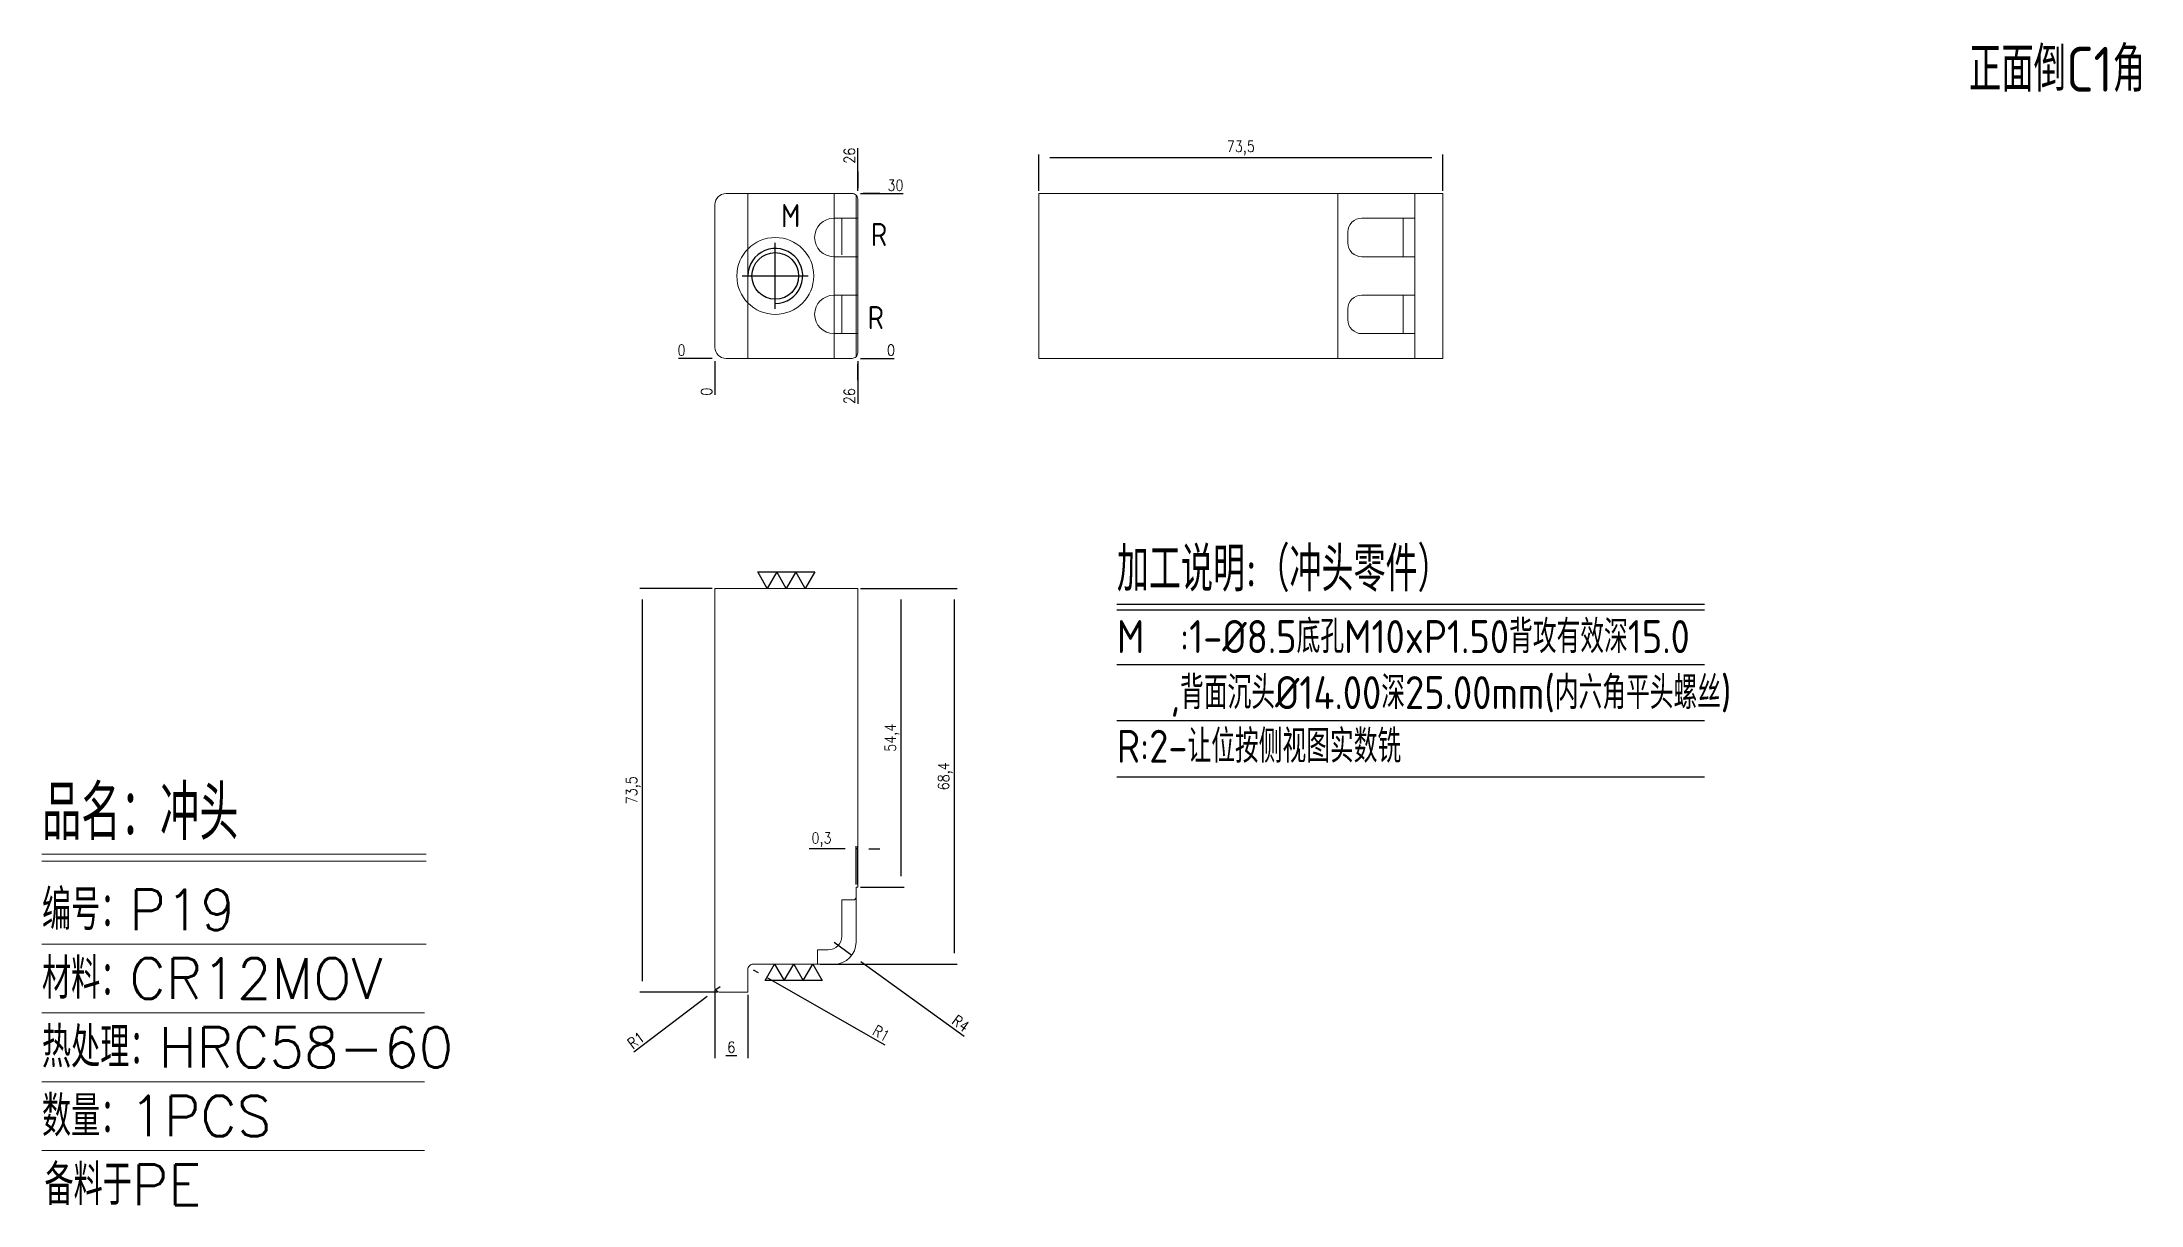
# Model space of a CAD drawing. Header units: millimetres. Extents: x 112061 to 112443, y 10977 to 11189.
import ezdxf
from ezdxf.enums import TextEntityAlignment as Align

# ---------------------------------------------------------------- set-up
doc = ezdxf.new("R2010")
doc.units = ezdxf.units.MM
doc.linetypes.add('CENTER', pattern=[0])
doc.linetypes.add('HIDDEN', pattern=[0])
for name, color, linetype in [('DIM', 4, 'Continuous'), ('PUNCH', 2, 'Continuous'), ('TEXT', 4, 'Continuous')]:
    doc.layers.add(name, color=color, linetype=linetype)
doc.styles.add('chinesef_fs', font='simplex.shx', dxfattribs={"bigfont": 'gbcbig.shx'})
doc.styles.add('gbenor', font='gbenor.shx', dxfattribs={"bigfont": 'gbcbig.shx'})
doc.styles.get("Standard").update_dxf_attribs({"font": 'txt.shx', "width": 0.85, "bigfont": 'ctxt.shx'})
doc.dimstyles.new('T-2-WX', dxfattribs={"dimtxt": 2, "dimasz": 2, "dimexe": 0.5, "dimexo": 0.5, "dimgap": 0.5, "dimtad": 1, "dimtxsty": 'Standard', "dimblk": 'OPEN30', "dimcen": 0, "dimazin": 3, "dimtfac": 1, "dimtmove": 0, "dimatfit": 3, "dimldrblk": 'OPEN30', "dimlwd": -1, "dimlwe": -1})

# ---------------------------------------------------------------- blocks, each defined once
blk = doc.blocks.new('*D7579')
at = {"layer": 'Defpoints', "color": 0}
for p in [(112170.35, 11089.06), (112183.5, 11089.06), (112184.5, 11015.56)]:
    blk.add_point(p, dxfattribs=at)
at = {"layer": 'DIM', "color": 0}
for p, q in [((112183, 11089.06), (112169.85, 11089.06)), ((112170.35, 11017.56), (112170.35, 11087.06)), ((112184, 11015.56), (112169.85, 11015.56))]:
    blk.add_line(p, q, dxfattribs=at)
at = {"layer": 'DIM', "color": 0, "insert": (112168.66, 11052.31), "char_height": 2, "attachment_point": 5, "rotation": 90}
blk.add_mtext('73,5', dxfattribs=at)
blk = doc.blocks.new('_Open30')
blk = doc.blocks.new('*D7580')
at = {"layer": 'Defpoints', "color": 0}
for p in [(112209.5, 11089.06), (112227.13, 11089.06), (112202.17, 11020.66)]:
    blk.add_point(p, dxfattribs=at)
at = {"layer": 'DIM', "color": 0}
for p, q in [((112210, 11089.06), (112227.63, 11089.06)), ((112227.13, 11022.66), (112227.13, 11087.06)), ((112202.67, 11020.66), (112227.63, 11020.66))]:
    blk.add_line(p, q, dxfattribs=at)
at = {"layer": 'DIM', "color": 0, "insert": (112225.44, 11054.86), "char_height": 2, "attachment_point": 5, "rotation": 90}
blk.add_mtext('68,4', dxfattribs=at)
blk = doc.blocks.new('*D7581')
at = {"layer": 'Defpoints', "color": 0}
for p in [(112209.5, 11089.06), (112217.44, 11089.06), (112209.5, 11034.66)]:
    blk.add_point(p, dxfattribs=at)
at = {"layer": 'DIM', "color": 0}
for p, q in [((112210, 11089.06), (112217.94, 11089.06)), ((112217.44, 11036.66), (112217.44, 11087.06)), ((112210, 11034.66), (112217.94, 11034.66))]:
    blk.add_line(p, q, dxfattribs=at)
at = {"layer": 'DIM', "color": 0, "insert": (112215.75, 11061.86), "char_height": 2, "attachment_point": 5, "rotation": 90}
blk.add_mtext('54,4', dxfattribs=at)
blk = doc.blocks.new('*D7582')
at = {"layer": 'Defpoints', "color": 0}
for p in [(112183.5, 11130.93), (112209.5, 11130.93), (112214.5, 11130.93)]:
    blk.add_point(p, dxfattribs=at)
at = {"layer": 'DIM', "color": 0}
blk.add_line((112210, 11130.93), (112216.14, 11130.93), dxfattribs=at)
at = {"layer": 'DIM', "color": 0, "insert": (112215.57, 11132.43), "char_height": 2, "attachment_point": 5}
blk.add_mtext('0', dxfattribs=at)
blk = doc.blocks.new('*D7583')
at = {"layer": 'Defpoints', "color": 0}
for p in [(112209.5, 11160.93), (112214.5, 11160.93), (112183.5, 11130.93)]:
    blk.add_point(p, dxfattribs=at)
at = {"layer": 'DIM', "color": 0}
for p, q in [((112210, 11160.93), (112213.5, 11160.93)), ((112213.5, 11160.93), (112210.5, 11160.93)), ((112210.5, 11160.93), (112217.76, 11160.93))]:
    blk.add_line(p, q, dxfattribs=at)
at = {"layer": 'DIM', "color": 0, "insert": (112216.38, 11162.43), "char_height": 2, "attachment_point": 5}
blk.add_mtext('30', dxfattribs=at)
blk = doc.blocks.new('*D7584')
at = {"layer": 'Defpoints', "color": 0}
for p in [(112178.5, 11130.93), (112183.5, 11130.93), (112183.5, 11130.93)]:
    blk.add_point(p, dxfattribs=at)
at = {"layer": 'DIM', "color": 0}
blk.add_line((112183, 11130.93), (112176.87, 11130.93), dxfattribs=at)
at = {"layer": 'DIM', "color": 0, "insert": (112177.44, 11132.43), "char_height": 2, "attachment_point": 5}
blk.add_mtext('0', dxfattribs=at)
blk = doc.blocks.new('*D7585')
at = {"layer": 'Defpoints', "color": 0}
for p in [(112183.5, 11130.93), (112209.5, 11130.93), (112209.5, 11125.93)]:
    blk.add_point(p, dxfattribs=at)
at = {"layer": 'DIM', "color": 0}
for p, q in [((112209.5, 11130.43), (112209.5, 11126.93)), ((112209.5, 11126.93), (112209.5, 11129.93)), ((112209.5, 11129.93), (112209.5, 11122.68))]:
    blk.add_line(p, q, dxfattribs=at)
at = {"layer": 'DIM', "color": 0, "insert": (112208, 11124.06), "char_height": 2, "attachment_point": 5, "rotation": 90}
blk.add_mtext('26', dxfattribs=at)
blk = doc.blocks.new('*D7586')
at = {"layer": 'Defpoints', "color": 0}
for p in [(112183.5, 11130.93), (112183.5, 11130.93), (112183.5, 11125.93)]:
    blk.add_point(p, dxfattribs=at)
at = {"layer": 'DIM', "color": 0}
blk.add_line((112183.5, 11130.43), (112183.5, 11124.3), dxfattribs=at)
at = {"layer": 'DIM', "color": 0, "insert": (112182, 11124.87), "char_height": 2, "attachment_point": 5, "rotation": 90}
blk.add_mtext('0', dxfattribs=at)
blk = doc.blocks.new('*D7587')
at = {"layer": 'Defpoints', "color": 0}
for p in [(112209.5, 11165.93), (112209.5, 11160.93), (112183.5, 11130.93)]:
    blk.add_point(p, dxfattribs=at)
at = {"layer": 'DIM', "color": 0}
for p, q in [((112209.5, 11161.93), (112209.5, 11169.18)), ((112209.5, 11161.43), (112209.5, 11164.93)), ((112209.5, 11164.93), (112209.5, 11161.93))]:
    blk.add_line(p, q, dxfattribs=at)
at = {"layer": 'DIM', "color": 0, "insert": (112208, 11167.81), "char_height": 2, "attachment_point": 5, "rotation": 90}
blk.add_mtext('26', dxfattribs=at)
blk = doc.blocks.new('*D7588')
at = {"layer": 'Defpoints', "color": 0}
for p in [(112183.71, 11015.96), (112184.5, 11016.56)]:
    blk.add_point(p, dxfattribs=at)
at = {"layer": 'DIM', "color": 0}
for p, q in [((112184.5, 11016.56), (112183.71, 11015.96)), ((112182.11, 11014.75), (112168.77, 11004.62))]:
    blk.add_line(p, q, dxfattribs=at)
at = {"layer": 'DIM', "color": 0, "insert": (112169.16, 11006.8), "char_height": 2, "attachment_point": 5, "rotation": 37.1918}
blk.add_mtext('R1', dxfattribs=at)
blk = doc.blocks.new('*D7589')
at = {"layer": 'Defpoints', "color": 0}
for p in [(112183.5, 11016.56), (112189.5, 11015.56), (112189.5, 11004.05)]:
    blk.add_point(p, dxfattribs=at)
at = {"layer": 'DIM', "color": 0}
for p, q in [((112183.5, 11016.06), (112183.5, 11003.55)), ((112189.5, 11015.06), (112189.5, 11003.55)), ((112185.5, 11004.05), (112187.5, 11004.05))]:
    blk.add_line(p, q, dxfattribs=at)
at = {"layer": 'DIM', "color": 0, "insert": (112186.5, 11005.55), "char_height": 2, "attachment_point": 5}
blk.add_mtext('6', dxfattribs=at)
blk = doc.blocks.new('*D7590')
at = {"layer": 'Defpoints', "color": 0}
for p in [(112190.5, 11019.66), (112191.37, 11019.17)]:
    blk.add_point(p, dxfattribs=at)
at = {"layer": 'DIM', "color": 0}
for p, q in [((112190.5, 11019.66), (112191.37, 11019.17)), ((112193.11, 11018.17), (112214.46, 11005.96))]:
    blk.add_line(p, q, dxfattribs=at)
at = {"layer": 'DIM', "color": 0, "insert": (112213.79, 11008.07), "char_height": 2, "attachment_point": 5, "rotation": 330.2287}
blk.add_mtext('R1', dxfattribs=at)
blk = doc.blocks.new('*D7591')
at = {"layer": 'Defpoints', "color": 0}
for p in [(112205.2, 11024.66), (112208.45, 11022.32)]:
    blk.add_point(p, dxfattribs=at)
at = {"layer": 'DIM', "color": 0}
for p, q in [((112205.2, 11024.66), (112208.45, 11022.32)), ((112210.07, 11021.15), (112228.9, 11007.54))]:
    blk.add_line(p, q, dxfattribs=at)
at = {"layer": 'DIM', "color": 0, "insert": (112228.23, 11009.88), "char_height": 2, "attachment_point": 5, "rotation": 324.1601}
blk.add_mtext('R4', dxfattribs=at)
blk = doc.blocks.new('*D7592')
at = {"layer": 'Defpoints', "color": 0}
for p in [(112209.2, 11041.63), (112209.2, 11034.66), (112209.5, 11034.66)]:
    blk.add_point(p, dxfattribs=at)
at = {"layer": 'DIM', "color": 0}
for p, q in [((112207.2, 11041.63), (112200.64, 11041.63)), ((112209.2, 11035.16), (112209.2, 11042.13)), ((112209.5, 11041.63), (112209.2, 11041.63)), ((112209.5, 11035.16), (112209.5, 11042.13)), ((112211.5, 11041.63), (112213.5, 11041.63))]:
    blk.add_line(p, q, dxfattribs=at)
at = {"layer": 'DIM', "color": 0, "insert": (112202.92, 11043.32), "char_height": 2, "attachment_point": 5}
blk.add_mtext('0,3', dxfattribs=at)
blk = doc.blocks.new('*D7593')
at = {"layer": 'Defpoints', "color": 0}
for p in [(112315.97, 11167.51), (112242.47, 11160.93), (112315.97, 11160.93)]:
    blk.add_point(p, dxfattribs=at)
at = {"layer": 'DIM', "color": 0}
for p, q in [((112242.47, 11161.43), (112242.47, 11168.01)), ((112244.47, 11167.51), (112313.97, 11167.51)), ((112315.97, 11161.43), (112315.97, 11168.01))]:
    blk.add_line(p, q, dxfattribs=at)
at = {"layer": 'DIM', "color": 0, "insert": (112279.22, 11169.2), "char_height": 2, "attachment_point": 5}
blk.add_mtext('73,5', dxfattribs=at)

msp = doc.modelspace()

# ---------------------------------------------------------------- linework, layer by layer
at = {"layer": 'DIM', "color": 8}
for p, q in [((112256.657, 11086.197), (112363.577, 11086.197)), ((112256.657, 11085.147), (112363.577, 11085.147)), ((112256.657, 11075.187), (112363.577, 11075.187)), ((112256.657, 11064.987), (112363.577, 11064.987)), ((112256.657, 11054.787), (112363.577, 11054.787))]:
    msp.add_line(p, q, dxfattribs=at)
at = {"layer": 'DIM', "color": 4, "linetype": 'Continuous', "lineweight": 13}
for p, q in [((112061.066, 11040.68), (112130.965, 11040.68)), ((112061.066, 11039.391), (112130.965, 11039.391)), ((112061.066, 11024.301), (112130.965, 11024.301)), ((112061.066, 11011.787), (112130.661, 11011.787)), ((112061.066, 10999.272), (112130.661, 10999.272)), ((112061.066, 10986.758), (112130.661, 10986.758))]:
    msp.add_line(p, q, dxfattribs=at)
at = {"layer": 'DIM', "color": 4}
for points in [[(112201.699, 11092.062), (112199.967, 11089.062), (112198.235, 11092.062), (112196.503, 11089.062), (112194.771, 11092.062), (112193.039, 11089.062), (112191.307, 11092.062), (112201.699, 11092.062)], [(112192.657, 11017.662), (112194.389, 11020.662), (112196.121, 11017.662), (112197.853, 11020.662), (112199.585, 11017.662), (112201.317, 11020.662), (112203.049, 11017.662), (112192.657, 11017.662)]]:
    msp.add_lwpolyline(points, close=True, dxfattribs=at)
at = {"layer": 'PUNCH', "linetype": 'HIDDEN', "lineweight": 15, "ltscale": 3}
for p, q in [((112189.503, 11160.932), (112189.503, 11130.932)), ((112205.203, 11130.932), (112205.203, 11160.932)), ((112209.203, 11131.218), (112209.203, 11160.646)), ((112206.603, 11156.432), (112206.603, 11149.753)), ((112206.603, 11142.432), (112206.603, 11135.432))]:
    msp.add_line(p, q, dxfattribs=at)
at = {"layer": 'PUNCH', "linetype": 'Continuous', "lineweight": 15, "ltscale": 3}
for p, q in [((112296.872, 11160.932), (112296.872, 11130.932)), ((112310.872, 11160.932), (112310.872, 11130.932))]:
    msp.add_line(p, q, dxfattribs=at)
at = {"layer": 'PUNCH', "lineweight": 15}
msp.add_lwpolyline([(112183.503, 11158.932), (112183.503, 11132.932, 0.4142136), (112185.503, 11130.932), (112208.503, 11130.932, 0.4142136), (112209.503, 11131.932), (112209.503, 11159.932, 0.4142136), (112208.503, 11160.932), (112185.503, 11160.932, 0.4142136)], format="xyb", close=True, dxfattribs=at)
at = {"layer": 'PUNCH', "linetype": 'Continuous', "lineweight": 18}
msp.add_lwpolyline([(112242.472, 11160.932), (112242.472, 11130.932), (112315.972, 11130.932), (112315.972, 11160.932)], close=True, dxfattribs=at)
at = {"layer": 'PUNCH', "linetype": 'HIDDEN', "lineweight": 15, "ltscale": 3}
for points in [[(112209.503, 11156.432), (112205.16, 11156.432, 1), (112205.16, 11149.432), (112209.503, 11149.432)], [(112209.503, 11142.432), (112205.16, 11142.432, 1), (112205.16, 11135.432), (112209.503, 11135.432)]]:
    msp.add_lwpolyline(points, format="xyb", dxfattribs=at)
at = {"layer": 'PUNCH', "linetype": 'Continuous', "lineweight": 15, "ltscale": 3, "elevation": 0}
for points in [[(112298.711, 11153.932), (112298.711, 11151.932, 0.4142136), (112301.211, 11149.432), (112308.772, 11149.432), (112308.772, 11156.432), (112301.211, 11156.432, 0.4142136)], [(112298.711, 11139.932), (112298.711, 11137.932, 0.4142136), (112301.211, 11135.432), (112308.772, 11135.432), (112308.772, 11142.432), (112301.211, 11142.432, 0.4142136)]]:
    msp.add_lwpolyline(points, format="xyb", close=True, dxfattribs=at)
for points in [[(112308.772, 11149.432), (112308.772, 11156.432), (112310.876, 11156.432), (112310.876, 11149.432)], [(112308.772, 11135.432), (112308.772, 11142.432), (112310.876, 11142.432), (112310.876, 11135.432)]]:
    msp.add_lwpolyline(points, close=True, dxfattribs=at)
at = {"layer": 'PUNCH'}
msp.add_lwpolyline([(112194.503, 11140.932, 2.4142136), (112189.503, 11145.932)], format="xyb", dxfattribs=at)
at = {"layer": 'PUNCH', "linetype": 'CENTER'}
for points in [[(112194.503, 11139.932), (112194.503, 11151.932)], [(112188.503, 11145.932), (112200.503, 11145.932)]]:
    msp.add_lwpolyline(points, dxfattribs=at)
at = {"layer": 'PUNCH', "linetype": 'Continuous', "lineweight": 18}
msp.add_lwpolyline([(112184.503, 11015.562, -0.4142136), (112183.503, 11016.562), (112183.503, 11089.062), (112209.503, 11089.062), (112209.503, 11034.662), (112209.203, 11034.662), (112209.203, 11024.662, -0.4142133), (112205.203, 11020.662), (112190.503, 11020.662, 0.4142136), (112189.503, 11019.662), (112189.503, 11015.562)], format="xyb", close=True, dxfattribs=at)
at = {"layer": 'PUNCH', "linetype": 'HIDDEN', "lineweight": 18}
msp.add_lwpolyline([(112209.203, 11032.862, -0.4142136), (112208.703, 11032.362), (112206.603, 11032.362), (112206.603, 11025.762, -0.4142133), (112204.103, 11023.262), (112202.166, 11023.262), (112202.166, 11020.662)], format="xyb", dxfattribs=at)
at = {"layer": 'PUNCH', "linetype": 'HIDDEN', "lineweight": 15, "ltscale": 3}
msp.add_circle((112194.503, 11145.932), 7, dxfattribs=at)
at = {"layer": 'PUNCH'}
msp.add_circle((112194.503, 11145.932), 4.25, dxfattribs=at)

# ---------------------------------------------------------------- texts
at = {"layer": 'DIM', "color": 7, "style": 'gbenor'}
for s, p in [('M', (112197.308, 11156.907)), ('R', (112213.386, 11153.48)), ('R', (112212.795, 11138.355))]:
    msp.add_text(s, height=4.2, dxfattribs=at).set_placement(p, align=Align.MIDDLE_CENTER)
at = {"layer": 'DIM', "color": 4, "style": 'gbenor'}
for s, height, p in [('加工说明:（冲头零件）', 8.1, (112256.657, 11088.507)), ('M  :1-%%C8.5底孔M10xP1.50背攻有效深15.0', 6, (112256.657, 11077.287)), ('   ,背面沉头%%C14.00深25.00mm(内六角平头螺丝)', 6, (112256.657, 11067.087)), ('R:2-让位按侧视图实数铣', 6, (112256.657, 11057.326))]:
    msp.add_text(s, height=height, dxfattribs=at).set_placement(p)
at = {"layer": 'DIM', "color": 3, "linetype": 'Continuous', "lineweight": 13, "style": 'chinesef_fs'}
for s, height, p in [('品名：冲头', 9.9377, (112061.066, 11043.256)), ('编号：P19', 7.3613, (112061.066, 11026.877)), ('材料：CR12MOV', 7.3613, (112061.066, 11014.363)), ('热处理：HRC58-60', 7.36126, (112061.066, 11001.849)), ('数量：1PCS', 7.3613, (112061.066, 10989.335)), ('备料于PE', 7.3613, (112061.514, 10976.821))]:
    msp.add_text(s, height=height, dxfattribs=at).set_placement(p)
at = {"layer": 'TEXT', "color": 4, "lineweight": 18, "style": 'gbenor'}
msp.add_text('正面倒C1角', height=8.1761, dxfattribs=at).set_placement((112411.723, 11179.46))

# ---------------------------------------------------------------- dimensions: what is measured, and where the dimension line sits
at = {"layer": 'DIM'}
for feature_location, offset, dtype, origin, picture, middle in [((112209.503, 11160.932), (0, 5), 1, (112183.503, 11130.932), '*D7587', (112208.003, 11167.808)), ((112209.503, 11160.932), (5, 0), 0, (112183.503, 11130.932), '*D7583', (112216.38, 11162.432)), ((112183.503316076, 11130.932053227), (-5, 0), 0, (112183.503316076, 11130.932053227), '*D7584', (112177.43664941, 11132.432053227)), ((112183.503316076, 11130.932053227), (0, -5), 1, (112183.503316076, 11130.932053227), '*D7586', (112182.003316076, 11124.86538656)), ((112209.503316096, 11130.932053227), (5, 0), 0, (112183.503316076, 11130.932053227), '*D7582', (112215.569982763, 11132.432053227)), ((112209.503, 11130.932), (0, -5), 1, (112183.503, 11130.932), '*D7585', (112208.003, 11124.056))]:
    dim = msp.add_ordinate_dim(feature_location=feature_location, offset=offset, dtype=dtype, origin=origin, dimstyle='T-2-WX', dxfattribs=at)
    dim.commit()
    dim.dimension.update_dxf_attribs({"geometry": picture, "text_midpoint": middle})
for base, p1, p2, picture, middle in [((112315.972, 11167.512), (112242.472, 11160.932), (112315.972, 11160.932), '*D7593', (112279.222, 11169.203)), ((112209.203, 11041.628), (112209.503, 11034.662), (112209.203, 11034.662), '*D7592', (112202.922, 11043.318)), ((112189.503, 11004.047), (112183.503, 11016.562), (112189.503, 11015.562), '*D7589', (112186.503, 11005.547))]:
    dim = msp.add_linear_dim(base=base, p1=p1, p2=p2, dimstyle='T-2-WX', dxfattribs=at)
    dim.commit()
    dim.dimension.update_dxf_attribs({"geometry": picture, "text_midpoint": middle})
for base, p1, p2, picture, middle in [((112170.349, 11089.062), (112184.503, 11015.562), (112183.503, 11089.062), '*D7579', (112168.659, 11052.312)), ((112217.441, 11089.062), (112209.503, 11034.662), (112209.503, 11089.062), '*D7581', (112215.75, 11061.862))]:
    dim = msp.add_linear_dim(base=base, p1=p1, p2=p2, angle=90, dimstyle='T-2-WX', dxfattribs=at)
    dim.commit()
    dim.dimension.update_dxf_attribs({"geometry": picture, "text_midpoint": middle})
dim = msp.add_linear_dim(base=(112227.127, 11089.062), p1=(112202.166, 11020.662), p2=(112209.503, 11089.062), angle=90, dimstyle='T-2-WX', dxfattribs=at)
dim.commit()
dim.dimension.update_dxf_attribs({"geometry": '*D7580', "text_midpoint": (112227.127, 11054.862), "dimtype": 160})
for center, mpoint, picture, middle in [((112205.203, 11024.662), (112208.446, 11022.32), '*D7591', (112227.348, 11008.667)), ((112190.503, 11019.662), (112191.371, 11019.165), '*D7590', (112213.047, 11006.766)), ((112184.503, 11016.562), (112183.707, 11015.958), '*D7588', (112170.069, 11005.609))]:
    dim = msp.add_radius_dim(center=center, mpoint=mpoint, dimstyle='T-2-WX', dxfattribs=at)
    dim.commit()
    dim.dimension.update_dxf_attribs({"geometry": picture, "text_midpoint": middle, "dimtype": 164})

doc.saveas('drawing.dxf')
